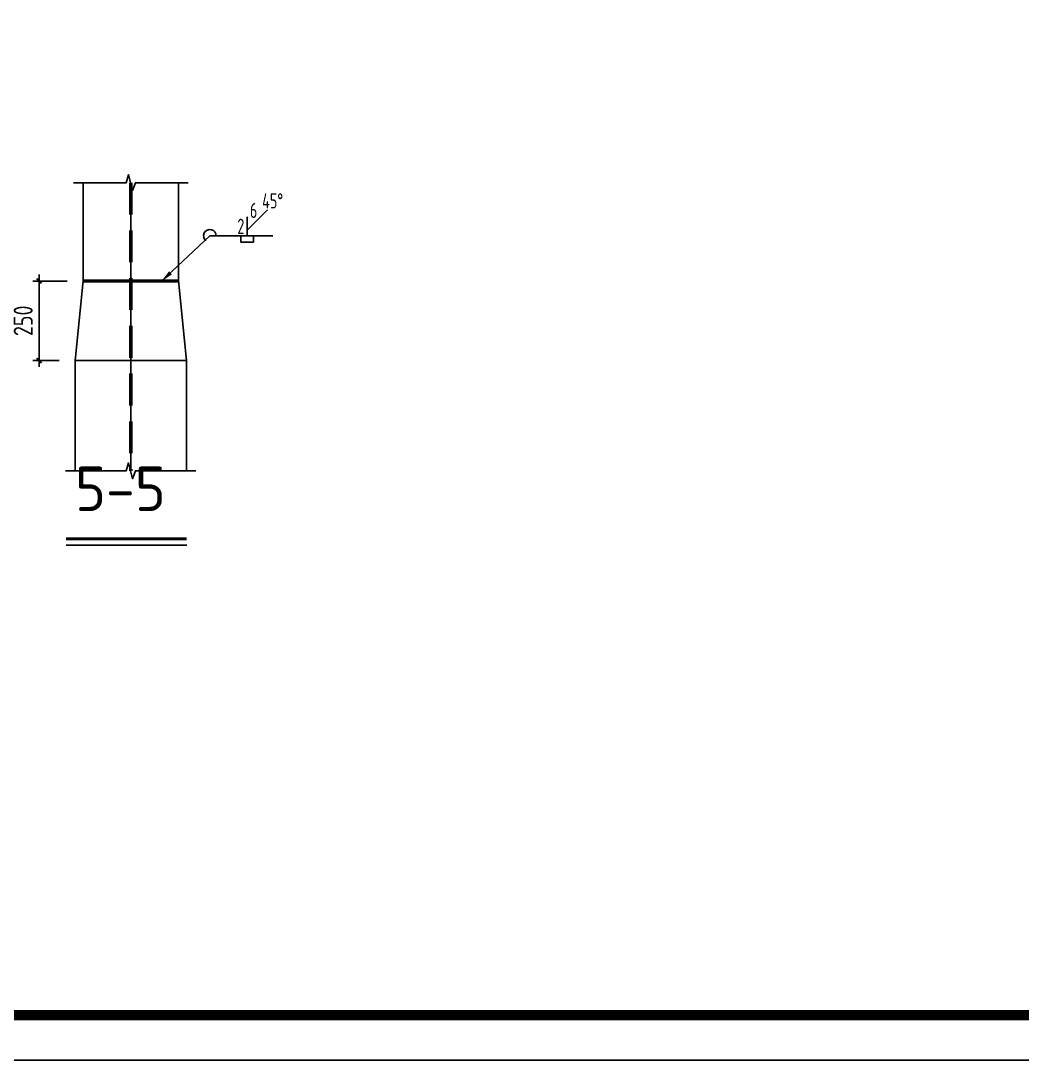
# Model space of a CAD drawing. Extents: x -89996 to 1006241, y -2176 to 440573.
# Drawn here: x 955073 to 970811, y 18824 to 35156 of the extents above; entities that cross this region are included whole.
import ezdxf
from ezdxf.enums import TextEntityAlignment as Align

# ---------------------------------------------------------------- set-up
doc = ezdxf.new("R2010")
doc.units = 0
doc.header["$LTSCALE"] = 1000
doc.header["$MEASUREMENT"] = 0
doc.linetypes.add('DASHED', pattern=[0.75, 0.5, -0.25])
for name, color, linetype in [('AXIS', 3, 'Continuous'), ('DIM', 146, 'Continuous'), ('NUM', 7, 'Continuous'), ('PUB_TITLE', 4, 'Continuous'), ('PZ', 202, 'Continuous'), ('TEXT', 7, 'Continuous'), ('THICK', 6, 'Continuous'), ('THIN', 7, 'Continuous'), ('WELD', 7, 'Continuous'), ('实线', 3, 'Continuous'), ('柱构件', 4, 'Continuous')]:
    doc.layers.add(name, color=color, linetype=linetype)
doc.styles.get("Standard").update_dxf_attribs({"font": 'gbenor.shx', "bigfont": 'gbcbig.shx'})
doc.styles.add('TSSD_Dimension', font='Tssdeng.shx', dxfattribs={"width": 0.8, "bigfont": 'hztxt.shx'})
doc.styles.add('TSSD_Label', font='tssdeng.shx', dxfattribs={"width": 0.7, "bigfont": 'hztxt.shx'})
doc.styles.add('TSSD_Norm', font='tssdeng.shx', dxfattribs={"bigfont": 'hztxt.shx'})
doc.dimstyles.new('TSSD_20_100', dxfattribs={"dimtxt": 300, "dimasz": 75, "dimexe": 100, "dimexo": 250, "dimgap": 100, "dimtad": 1, "dimdec": 0, "dimlfac": 0.2, "dimzin": 0, "dimdsep": 46, "dimtxsty": 'TSSD_Dimension', "dimblk": 'ARCHTICK', "dimcen": 0, "dimdle": 100, "dimclrt": 7, "dimadec": 0, "dimazin": 0, "dimtfac": 1, "dimtdec": 0, "dimtix": 1, "dimtmove": 2, "dimatfit": 3, "dimfxl": 0, "dimtolj": 1, "dimtzin": 0, "dimarcsym": 0})
doc.dimstyles.new('TSSD_LEADER_STYLE_200.0', dxfattribs={"dimtxt": 0.18, "dimasz": 200, "dimexe": 0.18, "dimexo": 0.0625, "dimgap": 0.09, "dimtad": 0, "dimtih": 1, "dimtoh": 1, "dimdec": 4, "dimzin": 0, "dimdsep": 46, "dimtxsty": 'Standard', "dimcen": 0.09, "dimadec": 0, "dimazin": 0, "dimtfac": 1, "dimtdec": 4, "dimtofl": 0, "dimtmove": 0, "dimatfit": 3, "dimfxl": 0, "dimtolj": 1, "dimtzin": 0, "dimarcsym": 0})

# ---------------------------------------------------------------- blocks, each defined once
blk = doc.blocks.new('_WELD008')
at = {"color": 0, "linetype": 'ByBlock'}
for p, q in [((0, 0.3), (1.061, 1.361)), ((0, 0), (0, 1))]:
    blk.add_line(p, q, dxfattribs=at)
for tag, p in [('C', (1.286, 1.416)), ('B', (0.288, 0.856)), ('A', (-0.303, -0.009))]:
    blk.add_attdef(tag, text='', height=0.8, dxfattribs=at).set_placement(p, align=Align.CENTER)
blk = doc.blocks.new('_WELD002')
at = {"color": 0, "linetype": 'ByBlock'}
for p, q in [((0.5, 1), (0, 1)), ((0.5, 0), (0.5, 1)), ((0, 0), (0.5, 0))]:
    blk.add_line(p, q, dxfattribs=at)
blk = doc.blocks.new('_ArchTick')
at = {"color": 0, "linetype": 'ByBlock', "const_width": 0.4}
blk.add_lwpolyline([(-0.5, -0.5), (0.5, 0.5)], dxfattribs=at)
blk = doc.blocks.new('*D2591')
at = {"layer": 'Defpoints', "color": 0, "transparency": 16777216}
for p in [(955361, 31067), (956051, 31067), (955926, 29817)]:
    blk.add_point(p, dxfattribs=at)
at = {"layer": 'DIM', "color": 0, "lineweight": -2, "transparency": 16777216}
for p, q in [((955801, 31067), (955261, 31067)), ((955361, 29717), (955361, 31167)), ((955676, 29817), (955261, 29817))]:
    blk.add_line(p, q, dxfattribs=at)
at = {"layer": 'DIM', "color": 0, "lineweight": -2, "transparency": 16777216, "xscale": 75, "yscale": 75, "zscale": 75}
for p, rotation in [((955361, 31067), 90), ((955361, 29817), 270)]:
    blk.add_blockref('_ArchTick', p, dxfattribs=dict(at, rotation=rotation))
at = {"layer": 'DIM', "color": 7, "transparency": 16777216, "insert": (955111, 30442), "char_height": 300, "attachment_point": 5, "rotation": 90, "style": 'TSSD_Dimension'}
blk.add_mtext('\\A1;250', dxfattribs=at)

msp = doc.modelspace()

# ---------------------------------------------------------------- linework, layer by layer
at = {"layer": 'AXIS'}
msp.add_line((956801.18, 32611.96), (956801.18, 28084.27), dxfattribs=at)
at = {"layer": 'NUM', "const_width": 50}
msp.add_lwpolyline([(955785.62, 27014.81), (957681.01, 27014.81)], dxfattribs=at)
at = {"layer": 'PUB_TITLE'}
msp.add_lwpolyline([(897449.45, 18823.61), (986549.45, 18823.61), (986549.45, 81823.61), (897449.45, 81823.61)], close=True, dxfattribs=at)
at = {"layer": 'PUB_TITLE', "const_width": 159.09}
msp.add_lwpolyline([(899747.43, 19530.68), (899747.43, 80409.47), (985135.31, 80409.47), (985135.31, 19530.68)], close=True, dxfattribs=at)
at = {"layer": 'PZ'}
msp.add_line((955926.18, 29817.47), (957676.18, 29817.47), dxfattribs=at)
at = {"layer": 'THICK', "const_width": 50}
msp.add_lwpolyline([(956051.18, 31067.47), (957551.18, 31067.47)], dxfattribs=at)
at = {"layer": 'THIN'}
msp.add_lwpolyline([(955785.62, 26914.81), (957681.01, 26914.81)], dxfattribs=at)
at = {"layer": 'WELD'}
msp.add_line((958046.1, 31776.27), (959031.73, 31776.27), dxfattribs=at)
msp.add_arc((958046.1, 31776.27), 100, 0, 229.619028, dxfattribs=at)
at = {"layer": '实线'}
for points in [[(955901.18, 32611.96), (956051.18, 32611.96), (956727.18, 32611.96), (956767.18, 32736.96), (956826.34, 32487.27), (956875.18, 32611.96), (957551.18, 32611.96), (957701.18, 32611.96)], [(955776.18, 28084.27), (955926.18, 28084.27), (956727.18, 28084.27), (956767.18, 28209.27), (956826.34, 27959.59), (956875.18, 28084.27), (957676.18, 28084.27), (957826.18, 28084.27)]]:
    msp.add_lwpolyline(points, dxfattribs=at)
at = {"layer": '柱构件'}
for p, q in [((956051.18, 32611.96), (956051.18, 31067.47)), ((957551.18, 32611.96), (957551.18, 31067.47)), ((955926.18, 29817.47), (956051.18, 31067.47)), ((957676.18, 29817.47), (957551.18, 31067.47)), ((955926.18, 29817.47), (955926.18, 28084.27)), ((957676.18, 29817.47), (957676.18, 28084.27))]:
    msp.add_line(p, q, dxfattribs=at)
at = {"layer": '柱构件', "linetype": 'DASHED'}
for p, q in [((956786.18, 32611.96), (956786.18, 28084.27)), ((956816.18, 32611.96), (956816.18, 28084.27))]:
    msp.add_line(p, q, dxfattribs=at)

# ---------------------------------------------------------------- block references
at = {"layer": 'WELD'}
ref = msp.add_blockref('_WELD008', (958631.73, 31776.27), dxfattribs=dict(at, xscale=300, yscale=300, zscale=300))
ref.add_attrib('6', '6', dxfattribs={"height": 240, "style": 'TSSD_Label', "width": 0.7}).set_placement((958731.73, 32176.27), align=Align.MIDDLE_CENTER)
ref.add_attrib('2', '2', dxfattribs={"height": 240, "style": 'TSSD_Label', "width": 0.7}).set_placement((958531.73, 31926.27), align=Align.MIDDLE_CENTER)
ref.add_attrib('40%%d', '45%%d', dxfattribs={"height": 240, "style": 'TSSD_Label', "width": 0.7}).set_placement((959031.73, 32326.27), align=Align.MIDDLE_CENTER)
at = {"layer": 'WELD', "xscale": 200, "yscale": 200, "zscale": 200, "rotation": 270}
msp.add_blockref('_WELD002', (958531.73, 31776.27), dxfattribs=at)

# ---------------------------------------------------------------- texts
at = {"layer": 'TEXT', "style": 'TSSD_Norm'}
msp.add_text('5-5', height=700, dxfattribs=at).set_placement((955925.62, 27243.1), align=Align.BOTTOM_LEFT)

# ---------------------------------------------------------------- dimensions: what is measured, and where the dimension line sits
at = {"layer": 'DIM'}
dim = msp.add_linear_dim(base=(955361.13, 31067.47), p1=(955926.18, 29817.47), p2=(956051.18, 31067.47), angle=90, dimstyle='TSSD_20_100', dxfattribs=at)
dim.commit()
dim.dimension.update_dxf_attribs({"geometry": '*D2591', "text_midpoint": (955111.13, 30442.47)})

# ---------------------------------------------------------------- leaders
at = {"layer": 'WELD'}
msp.add_leader([(957279.68, 31058.32), (958046.1, 31776.27)], dimstyle='TSSD_LEADER_STYLE_200.0', dxfattribs=at)

doc.saveas('drawing.dxf')
